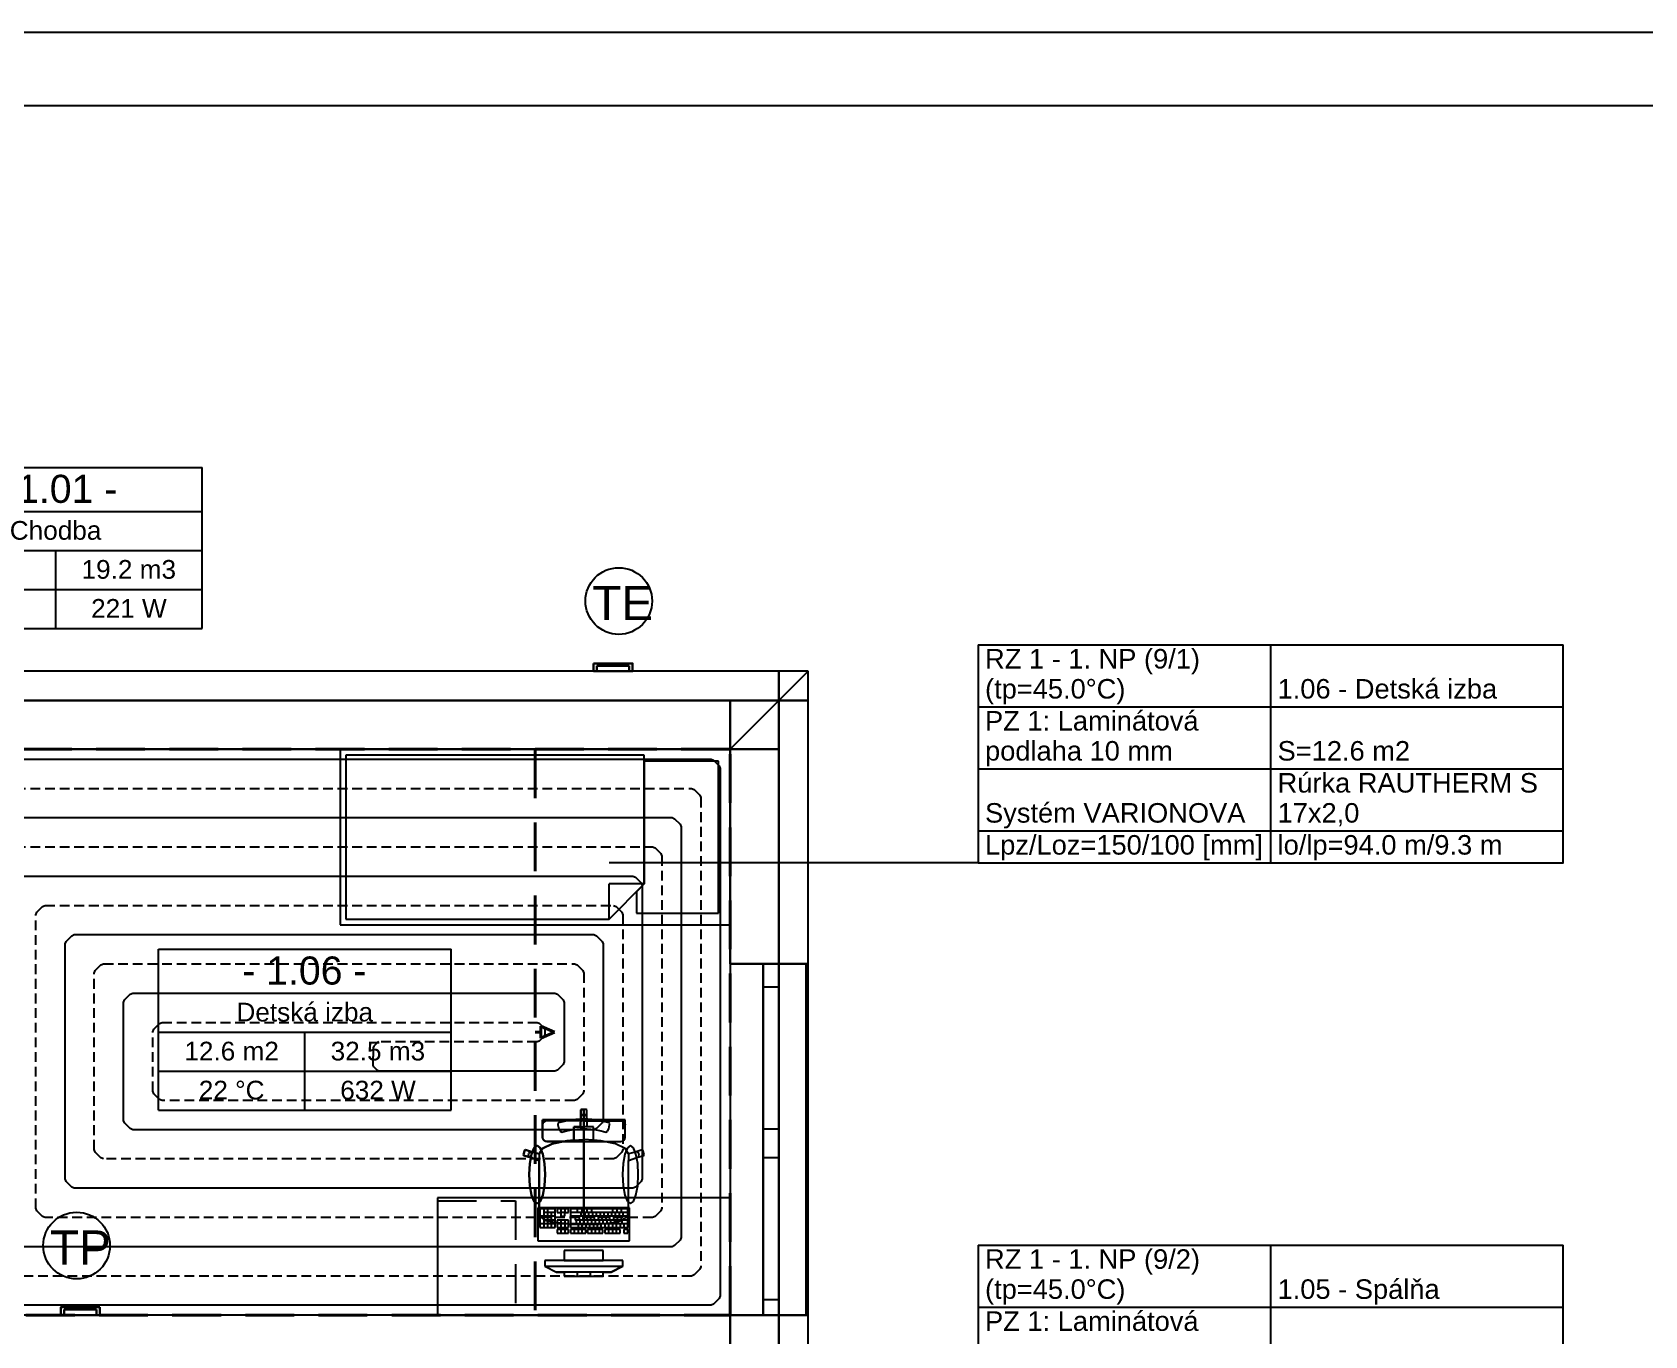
# Model space of a CAD drawing. Header units: millimetres. Extents: x 1046 to 74297, y 6145 to 54562.
# Drawn here: x 18179 to 26447, y 14313 to 20995 of the extents above; entities that cross this region are included whole.
import ezdxf

# ---------------------------------------------------------------- set-up
doc = ezdxf.new("R2010")
doc.units = ezdxf.units.MM
doc.linetypes.add('__IARKOVAN__', pattern=[325, 200, -125])
doc.linetypes.add('DASH', pattern=[75, 50, -25])
for name, color, linetype in [('1__NP___MIESTNOSTIUK', 7, 'Continuous'), ('DXF_LAYER', 1, 'Continuous'), ('ODVODN__POTRUBIE___PODL__VYK_', 7, 'Continuous'), ('OKRAJOV__DILAT_CIA_PDL', 2, 'Continuous'), ('OKRAJOV__Z_NY_', 7, 'Continuous'), ('PODLAHOVKA', 7, 'Continuous'), ('TABU_KY', 7, 'Continuous'), ('vyk-privod2', 7, 'Continuous'), ('vyk-vratka-ZARIADENIE', 7, 'Continuous')]:
    doc.layers.add(name, color=color, linetype=linetype)
doc.layers.add('NETLAC', color=6, linetype='Continuous', plot=False)
doc.layers.add('vyk_POPIS', color=7, linetype='Continuous', lineweight=20)
doc.styles.add('ARIAL', font='arial.ttf')

# ---------------------------------------------------------------- blocks, each defined once
blk = doc.blocks.new('A$C57FC20A3')
at = {"layer": 'vyk-vratka-ZARIADENIE', "color": 6, "lineweight": 30}
for p, q in [((0, 183, -5790.8), (28.3, 183, -5790.8)), ((28.3, 17, -5790.8), (28.3, 183, -5790.8)), ((0, 17, -5790.8), (28.3, 17, -5790.8)), ((28.3, 17, -5790.8), (28.3, 23, -5790.8))]:
    blk.add_line(p, q, dxfattribs=at)
at = {"layer": 'vyk-vratka-ZARIADENIE', "color": 6, "lineweight": 30, "elevation": -5790.8}
blk.add_lwpolyline([(40, 200), (40, 0), (0, 0), (0, 200)], close=True, dxfattribs=at)

msp = doc.modelspace()

# ---------------------------------------------------------------- linework, layer by layer
msp.add_lwpolyline([(1296.1, 20620), (42546.1, 20620), (42546.1, 6520), (1296.1, 6520)], close=True)
at = {"layer": '1__NP___MIESTNOSTIUK'}
for p, q in [((17549.7, 18764.5), (19049.7, 18764.5)), ((19049.7, 18538.5), (19049.7, 18764.5)), ((17549.7, 18538.5), (19049.7, 18538.5)), ((17549.7, 18538.5), (19049.7, 18538.5)), ((19049.7, 18338.5), (19049.7, 18538.5)), ((17549.7, 18338.5), (19049.7, 18338.5)), ((17549.7, 18338.5), (19049.7, 18338.5)), ((18299.7, 18138.5), (18299.7, 18338.5)), ((19049.7, 18138.5), (19049.7, 18338.5)), ((17549.7, 18138.5), (19049.7, 18138.5)), ((17549.7, 18138.5), (19049.7, 18138.5)), ((18299.7, 17938.5), (18299.7, 18138.5)), ((19049.7, 17938.5), (19049.7, 18138.5)), ((17549.7, 17938.5), (19049.7, 17938.5)), ((18826.9, 16069.1), (18826.9, 16295.1)), ((18826.9, 16295.1), (20326.9, 16295.1)), ((20326.9, 16069.1), (20326.9, 16295.1)), ((18826.9, 15869.1), (18826.9, 16069.1)), ((18826.9, 16069.1), (20326.9, 16069.1)), ((18826.9, 16069.1), (20326.9, 16069.1)), ((20326.9, 15869.1), (20326.9, 16069.1)), ((18826.9, 15669.1), (18826.9, 15869.1)), ((18826.9, 15869.1), (20326.9, 15869.1)), ((18826.9, 15869.1), (20326.9, 15869.1)), ((19576.9, 15669.1), (19576.9, 15869.1)), ((20326.9, 15669.1), (20326.9, 15869.1)), ((18826.9, 15469.1), (18826.9, 15669.1)), ((18826.9, 15669.1), (20326.9, 15669.1)), ((18826.9, 15669.1), (20326.9, 15669.1)), ((19576.9, 15469.1), (19576.9, 15669.1)), ((20326.9, 15469.1), (20326.9, 15669.1)), ((18826.9, 15469.1), (20326.9, 15469.1))]:
    msp.add_line(p, q, dxfattribs=at)
at = {"layer": 'DXF_LAYER', "color": 252, "linetype": 'Continuous'}
for p, q in [((22006.9, 17719.1), (16956.7, 17719.1)), ((22006.9, 17719.1), (16956.7, 17719.1)), ((22006.9, 17569.1), (22156.9, 17719.1)), ((22156.9, 17719.1), (22006.9, 17719.1)), ((22006.9, 17719.1), (22006.9, 17569.1)), ((22156.9, 17719.1), (22006.9, 17569.1)), ((22156.9, 17719.1), (22006.9, 17719.1)), ((22006.9, 17569.1), (22006.9, 17719.1)), ((22156.9, 17569.1), (22156.9, 17719.1)), ((22156.9, 16219.1), (22156.9, 17719.1)), ((22006.9, 17569.1), (8606.9, 17569.1)), ((16956.7, 17569.1), (22006.9, 17569.1)), ((21756.9, 17569.1), (16956.7, 17569.1)), ((21756.9, 17569.1), (16956.7, 17569.1)), ((21756.9, 17319.1), (22006.9, 17569.1)), ((22006.9, 17569.1), (21756.9, 17569.1)), ((21756.9, 17569.1), (21756.9, 17319.1)), ((22006.9, 17569.1), (21756.9, 17319.1)), ((22006.9, 17569.1), (21756.9, 17569.1)), ((21756.9, 17319.1), (21756.9, 17569.1)), ((22006.9, 17569.1), (21756.9, 17569.1)), ((22006.9, 10269.1), (22006.9, 17569.1)), ((22156.9, 17569.1), (22006.9, 17569.1)), ((22006.9, 17569.1), (22006.9, 16219.1)), ((22006.9, 17569.1), (22156.9, 17569.1)), ((22006.9, 17319.1), (22006.9, 17569.1)), ((22006.9, 17319.1), (22006.9, 17569.1)), ((22156.9, 16219.1), (22156.9, 17569.1)), ((16956.7, 17319.1), (21756.9, 17319.1)), ((16956.7, 17319.1), (21756.9, 17319.1)), ((21756.9, 17319.1), (17396.9, 17319.1)), ((19756.9, 17319.1), (19756.9, 16419.1)), ((21756.9, 17319.1), (19756.9, 17319.1)), ((19756.9, 17319.1), (19756.9, 16419.1)), ((21756.9, 17319.1), (19756.9, 17319.1)), ((19786.9, 17289.1), (19786.9, 16449.1)), ((21316.9, 17289.1), (19786.9, 17289.1)), ((19786.9, 17289.1), (19786.9, 16449.1)), ((21316.9, 17289.1), (19786.9, 17289.1)), ((21316.9, 16629.1), (21316.9, 17289.1)), ((21316.9, 16629.1), (21316.9, 17289.1)), ((21756.9, 16419.1), (21756.9, 17319.1)), ((21756.9, 16419.1), (21756.9, 17319.1)), ((21756.9, 16219.1), (21756.9, 17319.1)), ((21756.9, 17319.1), (21756.9, 16219.1)), ((22006.9, 17319.1), (21756.9, 17319.1)), ((21756.9, 17319.1), (22006.9, 17319.1)), ((21756.9, 17319.1), (21756.9, 16219.1)), ((22006.9, 16219.1), (22006.9, 17319.1)), ((22006.9, 16219.1), (22006.9, 17319.1)), ((21696.9, 17259.1), (21316.9, 17259.1)), ((21316.9, 17259.1), (21316.9, 16629.1)), ((21696.9, 17259.1), (21316.9, 17259.1)), ((21316.9, 17259.1), (21316.9, 16629.1)), ((21696.9, 16479.1), (21696.9, 17259.1)), ((21696.9, 16479.1), (21696.9, 17259.1)), ((21136.9, 16449.1), (21316.9, 16629.1)), ((21136.9, 16449.1), (21316.9, 16629.1)), ((21136.9, 16449.1), (21136.9, 16629.1)), ((21316.9, 16629.1), (21136.9, 16629.1)), ((21316.9, 16629.1), (21276.9, 16589.1)), ((21316.9, 16629.1), (21276.9, 16589.1)), ((21276.9, 16589.1), (21276.9, 16479.1)), ((21276.9, 16589.1), (21276.9, 16479.1)), ((21276.9, 16479.1), (21696.9, 16479.1)), ((21276.9, 16479.1), (21696.9, 16479.1)), ((19756.9, 16419.1), (21756.9, 16419.1)), ((19756.9, 16419.1), (21756.9, 16419.1)), ((19786.9, 16449.1), (21136.9, 16449.1)), ((19786.9, 16449.1), (21136.9, 16449.1)), ((21926.9, 16219.1), (21756.9, 16219.1)), ((21756.9, 16219.1), (22006.9, 16219.1)), ((22156.9, 16219.1), (21756.9, 16219.1)), ((21756.9, 16219.1), (21756.9, 14419.1)), ((21926.9, 16219.1), (21756.9, 16219.1)), ((21926.9, 16219.1), (21756.9, 16219.1)), ((22006.9, 16219.1), (21926.9, 16219.1)), ((21926.9, 16219.1), (21926.9, 14419.1)), ((22006.9, 16219.1), (21926.9, 16219.1)), ((21926.9, 16219.1), (21926.9, 14419.1)), ((21926.9, 14419.1), (21926.9, 16219.1)), ((22006.9, 16219.1), (21926.9, 16219.1)), ((21926.9, 16099.1), (21926.9, 16219.1)), ((22006.9, 16219.1), (21926.9, 16219.1)), ((22006.9, 16219.1), (21926.9, 16219.1)), ((22006.9, 14419.1), (22006.9, 16219.1)), ((22006.9, 14419.1), (22006.9, 16219.1)), ((22006.9, 16219.1), (22156.9, 16219.1)), ((22156.9, 16219.1), (22006.9, 16219.1)), ((22006.9, 16219.1), (22006.9, 16099.1)), ((22156.9, 16219.1), (22006.9, 16219.1)), ((22146.9, 14419.1), (22146.9, 16219.1)), ((22156.9, 14419.1), (22156.9, 16219.1)), ((22156.9, 14419.1), (22156.9, 16219.1)), ((22006.9, 16099.1), (21926.9, 16099.1)), ((21926.9, 15374.1), (21926.9, 16099.1)), ((22006.9, 16099.1), (22006.9, 15374.1)), ((20994.8, 15473.3), (20991.8, 15470.3)), ((20991.8, 15470.3), (20994.8, 15473.3)), ((20991.8, 15470.3), (20991.8, 15433.4)), ((20991.8, 15433.4), (20991.8, 15470.3)), ((21006.9, 15473.3), (20994.8, 15473.3)), ((20994.8, 15473.3), (21006.9, 15473.3)), ((21006.9, 14883.3), (21006.9, 15473.3)), ((21019, 15473.3), (21006.9, 15473.3)), ((21006.9, 15473.3), (21006.9, 14883.3)), ((21019, 15473.3), (21006.9, 15473.3)), ((21022, 15470.3), (21019, 15473.3)), ((21022, 15470.3), (21019, 15473.3)), ((21022, 15433.4), (21022, 15470.3)), ((21022, 15433.4), (21022, 15470.3)), ((21006.9, 15418.9), (20795.6, 15418.9)), ((20795.6, 15418.9), (20795.6, 15409.1)), ((20795.6, 15409.1), (20795.6, 15418.9)), ((20795.6, 15418.9), (21006.9, 15418.9)), ((20795.6, 15409.1), (20795.6, 15404.6)), ((20795.6, 15404.6), (20795.6, 15409.1)), ((20795.6, 15404.6), (20795.6, 15394.4)), ((20795.6, 15394.4), (20795.6, 15404.6)), ((20797.2, 15402.1), (20795.6, 15394.4)), ((20795.6, 15394.4), (20795.6, 15389.8)), ((20795.6, 15389.8), (20795.6, 15394.4)), ((20795.6, 15389.8), (20795.6, 15376.6)), ((20795.6, 15376.6), (20795.6, 15389.8)), ((20801.8, 15408.5), (20797.2, 15402.1)), ((20808.6, 15412.8), (20801.8, 15408.5)), ((20816.7, 15414.3), (20808.6, 15412.8)), ((21006.9, 15414.3), (20816.7, 15414.3)), ((20876.9, 15404.4), (20874.2, 15400.7)), ((20876.9, 15404.4), (20874.2, 15400.7)), ((20874.2, 15400.7), (20874.4, 15393.5)), ((20874.2, 15400.7), (20874.4, 15393.5)), ((20874.4, 15393.5), (20879.2, 15374.1)), ((20874.4, 15393.5), (20879.2, 15374.1)), ((20906.3, 15411.4), (20876.9, 15404.4)), ((20906.3, 15411.4), (20876.9, 15404.4)), ((20926.1, 15415.7), (20906.3, 15411.4)), ((20926.1, 15415.7), (20906.3, 15411.4)), ((20946.2, 15419.1), (20926.1, 15415.7)), ((20946.2, 15419.1), (20926.1, 15415.7)), ((20966.3, 15421.5), (20946.2, 15419.1)), ((20966.3, 15421.5), (20946.2, 15419.1)), ((20990, 15383.5), (20956.6, 15383.5)), ((20956.6, 15383.5), (20956.6, 15353.6)), ((20956.6, 15353.6), (20956.6, 15383.5)), ((20956.6, 15383.5), (20990, 15383.5)), ((20986.6, 15422.9), (20966.3, 15421.5)), ((20986.6, 15422.9), (20966.3, 15421.5)), ((21006.9, 15423.4), (20986.6, 15422.9)), ((21006.9, 15423.4), (20986.6, 15422.9)), ((20991.8, 15433.4), (20990, 15383.5)), ((20990, 15383.5), (20991.8, 15433.4)), ((20990, 15383.5), (21006.9, 15383.5)), ((20991.8, 15433.4), (20993, 15439.1)), ((20993, 15439.1), (20996.2, 15444)), ((20996.2, 15444), (21001.1, 15447.2)), ((21001.1, 15447.2), (21006.9, 15448.3)), ((21012.7, 15447.2), (21006.9, 15448.3)), ((21027.2, 15422.9), (21006.9, 15423.4)), ((21027.2, 15422.9), (21006.9, 15423.4)), ((21006.9, 15309.2), (21006.9, 15418.9)), ((21218.2, 15418.9), (21006.9, 15418.9)), ((21006.9, 15418.9), (21006.9, 15309.2)), ((21218.2, 15418.9), (21006.9, 15418.9)), ((21006.9, 15414.3), (21197.1, 15414.3)), ((21023.8, 15383.5), (21006.9, 15383.5)), ((21017.6, 15444), (21012.7, 15447.2)), ((21020.8, 15439.1), (21017.6, 15444)), ((21022, 15433.4), (21020.8, 15439.1)), ((21023.8, 15383.5), (21022, 15433.4)), ((21023.8, 15383.5), (21022, 15433.4)), ((21057.2, 15383.5), (21023.8, 15383.5)), ((21057.2, 15383.5), (21023.8, 15383.5)), ((21047.5, 15421.5), (21027.2, 15422.9)), ((21047.5, 15421.5), (21027.2, 15422.9)), ((21067.7, 15419.1), (21047.5, 15421.5)), ((21067.7, 15419.1), (21047.5, 15421.5)), ((21057.2, 15353.6), (21057.2, 15383.5)), ((21057.2, 15353.6), (21057.2, 15383.5)), ((21087.7, 15415.7), (21067.7, 15419.1)), ((21087.7, 15415.7), (21067.7, 15419.1)), ((21107.5, 15411.4), (21087.7, 15415.7)), ((21107.5, 15411.4), (21087.7, 15415.7)), ((21136.9, 15404.4), (21107.5, 15411.4)), ((21136.9, 15404.4), (21107.5, 15411.4)), ((21134.6, 15374.1), (21139.4, 15393.5)), ((21134.6, 15374.1), (21139.4, 15393.5)), ((21139.6, 15400.7), (21136.9, 15404.4)), ((21139.6, 15400.7), (21136.9, 15404.4)), ((21139.4, 15393.5), (21139.6, 15400.7)), ((21139.4, 15393.5), (21139.6, 15400.7)), ((21197.1, 15414.3), (21205.2, 15412.8)), ((21205.2, 15412.8), (21212, 15408.5)), ((21212, 15408.5), (21216.6, 15402.1)), ((21216.6, 15402.1), (21218.2, 15394.4)), ((21218.2, 15409.1), (21218.2, 15418.9)), ((21218.2, 15409.1), (21218.2, 15418.9)), ((21218.2, 15404.6), (21218.2, 15409.1)), ((21218.2, 15404.6), (21218.2, 15409.1)), ((21218.2, 15394.4), (21218.2, 15404.6)), ((21218.2, 15394.4), (21218.2, 15404.6)), ((21218.2, 15389.8), (21218.2, 15394.4)), ((21218.2, 15389.8), (21218.2, 15394.4)), ((21218.2, 15376.6), (21218.2, 15389.8)), ((21218.2, 15376.6), (21218.2, 15389.8)), ((20844.8, 15296.6), (20795.1, 15272.9)), ((20795.1, 15272.9), (20844.8, 15296.6)), ((20795.6, 15376.6), (20795.6, 15344.4)), ((20795.6, 15344.4), (20795.6, 15376.6)), ((20795.6, 15344.4), (20795.6, 15333.6)), ((20795.6, 15333.6), (20795.6, 15344.4)), ((20795.6, 15333.6), (20795.6, 15329.1)), ((20795.6, 15329.1), (20795.6, 15333.6)), ((20795.6, 15329.1), (20797.2, 15321.5)), ((20797.2, 15321.5), (20795.6, 15329.1)), ((20797.2, 15321.5), (20801.8, 15315)), ((20801.8, 15315), (20797.2, 15321.5)), ((20801.8, 15315), (20808.6, 15310.7)), ((20808.6, 15310.7), (20801.8, 15315)), ((20808.6, 15310.7), (20816.7, 15309.2)), ((20816.7, 15309.2), (20808.6, 15310.7)), ((20816.7, 15309.2), (21006.9, 15309.2)), ((21006.9, 15309.2), (20816.7, 15309.2)), ((20919.2, 15312.5), (20844.8, 15296.6)), ((20844.8, 15296.6), (20919.2, 15312.5)), ((20879.2, 15374.1), (20885.4, 15361.1)), ((20879.2, 15374.1), (20885.4, 15361.1)), ((20885.4, 15361.1), (20893.7, 15357.1)), ((20885.4, 15361.1), (20893.7, 15357.1)), ((20893.7, 15357.1), (20918.2, 15363)), ((20893.7, 15357.1), (20918.2, 15363)), ((20918.2, 15363), (20935.7, 15366.8)), ((20918.2, 15363), (20935.7, 15366.8)), ((20956.6, 15314.9), (20919.2, 15312.5)), ((20919.2, 15312.5), (20956.6, 15314.9)), ((20935.7, 15366.8), (20953.3, 15369.7)), ((20935.7, 15366.8), (20953.3, 15369.7)), ((20953.3, 15369.7), (20971.1, 15371.8)), ((20953.3, 15369.7), (20971.1, 15371.8)), ((20956.6, 15353.6), (20956.6, 15314.9)), ((20956.6, 15314.9), (20956.6, 15353.6)), ((20956.6, 15314.9), (21006.9, 15318.1)), ((20971.1, 15371.8), (20989, 15373.1)), ((20971.1, 15371.8), (20989, 15373.1)), ((20989, 15373.1), (21006.9, 15373.5)), ((20989, 15373.1), (21006.9, 15373.5)), ((21006.9, 15373.5), (21024.8, 15373.1)), ((21006.9, 15373.5), (21024.8, 15373.1)), ((21057.2, 15314.9), (21006.9, 15318.1)), ((21006.9, 15309.2), (21197.1, 15309.2)), ((21006.9, 15309.2), (21197.1, 15309.2)), ((21024.8, 15373.1), (21042.7, 15371.8)), ((21024.8, 15373.1), (21042.7, 15371.8)), ((21042.7, 15371.8), (21060.5, 15369.7)), ((21042.7, 15371.8), (21060.5, 15369.7)), ((21057.2, 15314.9), (21057.2, 15353.6)), ((21057.2, 15314.9), (21057.2, 15353.6)), ((21094.6, 15312.5), (21057.2, 15314.9)), ((21094.6, 15312.5), (21057.2, 15314.9)), ((21060.5, 15369.7), (21078.1, 15366.8)), ((21060.5, 15369.7), (21078.1, 15366.8)), ((21078.1, 15366.8), (21095.6, 15363)), ((21078.1, 15366.8), (21095.6, 15363)), ((21169, 15296.6), (21094.6, 15312.5)), ((21169, 15296.6), (21094.6, 15312.5)), ((21095.6, 15363), (21120.1, 15357.1)), ((21095.6, 15363), (21120.1, 15357.1)), ((21120.1, 15357.1), (21128.4, 15361.1)), ((21120.1, 15357.1), (21128.4, 15361.1)), ((21128.4, 15361.1), (21134.6, 15374.1)), ((21128.4, 15361.1), (21134.6, 15374.1)), ((21218.7, 15272.9), (21169, 15296.6)), ((21218.7, 15272.9), (21169, 15296.6)), ((21197.1, 15309.2), (21205.2, 15310.7)), ((21197.1, 15309.2), (21205.2, 15310.7)), ((21205.2, 15310.7), (21212, 15315)), ((21205.2, 15310.7), (21212, 15315)), ((21212, 15315), (21216.6, 15321.5)), ((21212, 15315), (21216.6, 15321.5)), ((21216.6, 15321.5), (21218.2, 15329.1)), ((21216.6, 15321.5), (21218.2, 15329.1)), ((21218.2, 15344.4), (21218.2, 15376.6)), ((21218.2, 15344.4), (21218.2, 15376.6)), ((21218.2, 15333.6), (21218.2, 15344.4)), ((21218.2, 15333.6), (21218.2, 15344.4)), ((21218.2, 15329.1), (21218.2, 15333.6)), ((21218.2, 15329.1), (21218.2, 15333.6)), ((21926.9, 15279.1), (21926.9, 15374.1)), ((21926.9, 15374.1), (22006.9, 15374.1)), ((22006.9, 15374.1), (22006.9, 15279.1)), ((20704.4, 15264.2), (20696.9, 15241.4)), ((20696.9, 15241.4), (20704.4, 15264.2)), ((20696.9, 15241.4), (20698.8, 15237.6)), ((20698.8, 15237.6), (20696.9, 15241.4)), ((20698.8, 15237.6), (20734.3, 15226.2)), ((20734.3, 15226.2), (20698.8, 15237.6)), ((20708.2, 15266.1), (20704.4, 15264.2)), ((20704.4, 15264.2), (20708.2, 15266.1)), ((20743.6, 15254.7), (20708.2, 15266.1)), ((20708.2, 15266.1), (20743.6, 15254.7)), ((20723.9, 15239.3), (20724.6, 15245.1)), ((20725.5, 15233.7), (20723.9, 15239.3)), ((20724.6, 15245.1), (20727.4, 15250.2)), ((20729.1, 15229.1), (20725.5, 15233.7)), ((20727.4, 15250.2), (20732.1, 15253.8)), ((20734.3, 15226.2), (20729.1, 15229.1)), ((20739.4, 15244.6), (20730.7, 15196.2)), ((20730.7, 15196.2), (20739.4, 15244.6)), ((20732.1, 15253.8), (20737.7, 15255.4)), ((20734.3, 15226.2), (20777.6, 15210.5)), ((20777.6, 15210.5), (20734.3, 15226.2)), ((20737.7, 15255.4), (20743.6, 15254.7)), ((20752.5, 15276.9), (20739.4, 15244.6)), ((20739.4, 15244.6), (20752.5, 15276.9)), ((20777.8, 15245), (20743.6, 15254.7)), ((20743.6, 15254.7), (20777.8, 15245)), ((20767.9, 15288.2), (20752.5, 15276.9)), ((20752.5, 15276.9), (20767.9, 15288.2)), ((20783.3, 15276.9), (20767.9, 15288.2)), ((20767.9, 15288.2), (20783.3, 15276.9)), ((20777.6, 15244.8), (20777.8, 15245)), ((20777.6, 15244.8), (20777.6, 15210.5)), ((20795.1, 15272.9), (20777.8, 15245)), ((20777.8, 15245), (20795.1, 15272.9)), ((20796.4, 15244.6), (20783.3, 15276.9)), ((20783.3, 15276.9), (20796.4, 15244.6)), ((20805.1, 15196.2), (20796.4, 15244.6)), ((20796.4, 15244.6), (20805.1, 15196.2)), ((21217.4, 15244.6), (21208.7, 15196.2)), ((21217.4, 15244.6), (21208.7, 15196.2)), ((21230.5, 15276.9), (21217.4, 15244.6)), ((21230.5, 15276.9), (21217.4, 15244.6)), ((21236.1, 15245), (21218.7, 15272.9)), ((21236.1, 15245), (21218.7, 15272.9)), ((21245.9, 15288.2), (21230.5, 15276.9)), ((21245.9, 15288.2), (21230.5, 15276.9)), ((21270.2, 15254.7), (21236.1, 15245)), ((21270.2, 15254.7), (21236.1, 15245)), ((21236.2, 15244.8), (21236.1, 15245)), ((21236.2, 15244.8), (21236.2, 15210.5)), ((21236.2, 15210.5), (21279.6, 15226.2)), ((21236.2, 15210.5), (21279.6, 15226.2)), ((21261.3, 15276.9), (21245.9, 15288.2)), ((21261.3, 15276.9), (21245.9, 15288.2)), ((21274.4, 15244.6), (21261.3, 15276.9)), ((21274.4, 15244.6), (21261.3, 15276.9)), ((21305.6, 15266.1), (21270.2, 15254.7)), ((21305.6, 15266.1), (21270.2, 15254.7)), ((21276.1, 15255.4), (21270.2, 15254.7)), ((21283.1, 15196.2), (21274.4, 15244.6)), ((21283.1, 15196.2), (21274.4, 15244.6)), ((21281.7, 15253.8), (21276.1, 15255.4)), ((21279.6, 15226.2), (21315, 15237.6)), ((21279.6, 15226.2), (21315, 15237.6)), ((21279.6, 15226.2), (21284.7, 15229.1)), ((21286.4, 15250.2), (21281.7, 15253.8)), ((21284.7, 15229.1), (21288.3, 15233.7)), ((21289.2, 15245.1), (21286.4, 15250.2)), ((21288.3, 15233.7), (21289.9, 15239.3)), ((21289.9, 15239.3), (21289.2, 15245.1)), ((21309.4, 15264.2), (21305.6, 15266.1)), ((21309.4, 15264.2), (21305.6, 15266.1)), ((21316.9, 15241.4), (21309.4, 15264.2)), ((21316.9, 15241.4), (21309.4, 15264.2)), ((21315, 15237.6), (21316.9, 15241.4)), ((21315, 15237.6), (21316.9, 15241.4)), ((21926.9, 15224.1), (21926.9, 15279.1)), ((22006.9, 15224.1), (21926.9, 15224.1)), ((21926.9, 14499.1), (21926.9, 15224.1)), ((22006.9, 15279.1), (22006.9, 15224.1)), ((22006.9, 15224.1), (22006.9, 14499.1)), ((20730.7, 15196.2), (20727.6, 15139.2)), ((20727.6, 15139.2), (20730.7, 15196.2)), ((20727.6, 15139.2), (20730.7, 15082.2)), ((20730.7, 15082.2), (20727.6, 15139.2)), ((20777.6, 15210.5), (20777.6, 15001.4)), ((20777.6, 15001.4), (20777.6, 15210.5)), ((20808.2, 15139.2), (20805.1, 15196.2)), ((20805.1, 15196.2), (20808.2, 15139.2)), ((20805.1, 15082.2), (20808.2, 15139.2)), ((20808.2, 15139.2), (20805.1, 15082.2)), ((21208.7, 15196.2), (21205.7, 15139.2)), ((21208.7, 15196.2), (21205.7, 15139.2)), ((21205.7, 15139.2), (21208.7, 15082.2)), ((21205.7, 15139.2), (21208.7, 15082.2)), ((21236.2, 15001.4), (21236.2, 15210.5)), ((21236.2, 15001.4), (21236.2, 15210.5)), ((21286.2, 15139.2), (21283.1, 15196.2)), ((21286.2, 15139.2), (21283.1, 15196.2)), ((21283.1, 15082.2), (21286.2, 15139.2)), ((21283.1, 15082.2), (21286.2, 15139.2)), ((20730.7, 15082.2), (20739.4, 15033.8)), ((20739.4, 15033.8), (20730.7, 15082.2)), ((20796.4, 15033.8), (20805.1, 15082.2)), ((20805.1, 15082.2), (20796.4, 15033.8)), ((21208.7, 15082.2), (21217.4, 15033.8)), ((21208.7, 15082.2), (21217.4, 15033.8)), ((21274.4, 15033.8), (21283.1, 15082.2)), ((21274.4, 15033.8), (21283.1, 15082.2)), ((21756.9, 15019.1), (20256.9, 15019.1)), ((20256.9, 15019.1), (20256.9, 14419.1)), ((21756.9, 15019.1), (20256.9, 15019.1)), ((20256.9, 15019.1), (20256.9, 14419.1)), ((20739.4, 15033.8), (20752.5, 15001.5)), ((20752.5, 15001.5), (20739.4, 15033.8)), ((20752.5, 15001.5), (20767.9, 14990.2)), ((20767.9, 14990.2), (20752.5, 15001.5)), ((20767.9, 14990.2), (20783.3, 15001.5)), ((20783.3, 15001.5), (20767.9, 14990.2)), ((21241.9, 14969.1), (20771.9, 14969.1)), ((20771.9, 14969.1), (20771.9, 14799.1)), ((21241.9, 14969.1), (20771.9, 14969.1)), ((20771.9, 14969.1), (20771.9, 14799.1)), ((20777.6, 15001.4), (20777.6, 14965.4)), ((20777.6, 14965.4), (20777.6, 15001.4)), ((20777.6, 14965.4), (20777.6, 14934.3)), ((20777.6, 14934.3), (20777.6, 14965.4)), ((20783.3, 15001.5), (20796.4, 15033.8)), ((20796.4, 15033.8), (20783.3, 15001.5)), ((21217.4, 15033.8), (21230.5, 15001.5)), ((21217.4, 15033.8), (21230.5, 15001.5)), ((21230.5, 15001.5), (21245.9, 14990.2)), ((21230.5, 15001.5), (21245.9, 14990.2)), ((21236.2, 14965.4), (21236.2, 15001.4)), ((21236.2, 14965.4), (21236.2, 15001.4)), ((21236.2, 14934.3), (21236.2, 14965.4)), ((21236.2, 14934.3), (21236.2, 14965.4)), ((21241.9, 14799.1), (21241.9, 14969.1)), ((21241.9, 14799.1), (21241.9, 14969.1)), ((21245.9, 14990.2), (21261.3, 15001.5)), ((21245.9, 14990.2), (21261.3, 15001.5)), ((21261.3, 15001.5), (21274.4, 15033.8)), ((21261.3, 15001.5), (21274.4, 15033.8)), ((21756.9, 14419.1), (21756.9, 15019.1)), ((21756.9, 14419.1), (21756.9, 15019.1)), ((20777.6, 14934.3), (20782.2, 14925.7)), ((20782.2, 14925.7), (20777.6, 14934.3)), ((20860, 14964.3), (20781.7, 14964.3)), ((20781.7, 14964.3), (20781.7, 14867.3)), ((20860, 14925.5), (20781.7, 14925.5)), ((20860, 14886.7), (20781.7, 14886.7)), ((20782.2, 14925.7), (20809, 14904.6)), ((20809, 14904.6), (20782.2, 14925.7)), ((20801.3, 14964.3), (20801.3, 14867.3)), ((20860, 14944.9), (20801.3, 14944.9)), ((20860, 14906.1), (20801.3, 14906.1)), ((20809, 14904.6), (20811.1, 14903.7)), ((20811.1, 14903.7), (20809, 14904.6)), ((20811.1, 14903.7), (20857.1, 14893)), ((20857.1, 14893), (20811.1, 14903.7)), ((20820.9, 14964.3), (20820.9, 14867.3)), ((20840.4, 14944.9), (20840.4, 14867.3)), ((20857.1, 14893), (20925.8, 14885.8)), ((20925.8, 14885.8), (20857.1, 14893)), ((20860, 14867.3), (20860, 14964.3)), ((20928.6, 14964.3), (20869.8, 14964.3)), ((20869.8, 14964.3), (20869.8, 14944.9)), ((20869.8, 14944.9), (20889.4, 14944.9)), ((20928.6, 14906.1), (20869.8, 14906.1)), ((20869.8, 14906.1), (20869.8, 14867.3)), ((20928.6, 14886.7), (20869.8, 14886.7)), ((20889.4, 14964.3), (20889.4, 14944.9)), ((20889.4, 14944.9), (20889.4, 14925.5)), ((20909, 14944.9), (20889.4, 14944.9)), ((20889.4, 14925.5), (20909, 14925.5)), ((20889.4, 14906.1), (20889.4, 14867.3)), ((20909, 14964.3), (20909, 14944.9)), ((20909, 14925.5), (20909, 14944.9)), ((20909, 14944.9), (20928.6, 14944.9)), ((20909, 14906.1), (20909, 14867.3)), ((20925.8, 14885.8), (20926.9, 14885.7)), ((20926.9, 14885.7), (20925.8, 14885.8)), ((20926.9, 14885.7), (21006.9, 14883.3)), ((21006.9, 14883.3), (20926.9, 14885.7)), ((20928.6, 14944.9), (20928.6, 14964.3)), ((20928.6, 14867.3), (20928.6, 14906.1)), ((21232.1, 14964.3), (20938.4, 14964.3)), ((20938.4, 14964.3), (20938.4, 14867.3)), ((21232.1, 14944.9), (20938.4, 14944.9)), ((21232.1, 14925.5), (20938.4, 14925.5)), ((21232.1, 14886.7), (20938.4, 14886.7)), ((20962.8, 14925.5), (20962.8, 14906.1)), ((21232.1, 14906.1), (20962.8, 14906.1)), ((20967.7, 14906.1), (20967.7, 14886.7)), ((20972.6, 14964.3), (20972.6, 14944.9)), ((20977.5, 14886.7), (20977.5, 14867.3)), ((20982.4, 14925.5), (20982.4, 14906.1)), ((20987.3, 14906.1), (20987.3, 14886.7)), ((20992.2, 14944.9), (20992.2, 14925.5)), ((20997.1, 14964.3), (20997.1, 14944.9)), ((20997.1, 14886.7), (20997.1, 14867.3)), ((21002, 14925.5), (21002, 14906.1)), ((21006.9, 14906.1), (21006.9, 14886.7)), ((21006.9, 14883.3), (21086.9, 14885.7)), ((21006.9, 14883.3), (21086.9, 14885.7)), ((21011.8, 14944.9), (21011.8, 14925.5)), ((21016.7, 14886.7), (21016.7, 14867.3)), ((21021.6, 14964.3), (21021.6, 14944.9)), ((21021.6, 14925.5), (21021.6, 14906.1)), ((21026.5, 14906.1), (21026.5, 14886.7)), ((21031.4, 14944.9), (21031.4, 14925.5)), ((21036.3, 14886.7), (21036.3, 14867.3)), ((21041.2, 14925.5), (21041.2, 14906.1)), ((21046.1, 14964.3), (21046.1, 14944.9)), ((21046.1, 14906.1), (21046.1, 14886.7)), ((21051, 14944.9), (21051, 14925.5)), ((21055.9, 14886.7), (21055.9, 14867.3)), ((21060.8, 14925.5), (21060.8, 14906.1)), ((21065.7, 14906.1), (21065.7, 14886.7)), ((21070.6, 14944.9), (21070.6, 14925.5)), ((21075.4, 14886.7), (21075.4, 14867.3)), ((21080.3, 14925.5), (21080.3, 14906.1)), ((21085.2, 14906.1), (21085.2, 14886.7)), ((21086.9, 14885.7), (21088, 14885.8)), ((21086.9, 14885.7), (21088, 14885.8)), ((21088, 14885.8), (21156.8, 14893)), ((21088, 14885.8), (21156.8, 14893)), ((21090.1, 14944.9), (21090.1, 14925.5)), ((21095, 14886.7), (21095, 14867.3)), ((21099.9, 14925.5), (21099.9, 14906.1)), ((21104.8, 14906.1), (21104.8, 14886.7)), ((21109.7, 14944.9), (21109.7, 14925.5)), ((21114.6, 14886.7), (21114.6, 14867.3)), ((21119.5, 14925.5), (21119.5, 14906.1)), ((21124.4, 14906.1), (21124.4, 14886.7)), ((21129.3, 14944.9), (21129.3, 14925.5)), ((21134.2, 14886.7), (21134.2, 14867.3)), ((21139.1, 14925.5), (21139.1, 14906.1)), ((21144, 14906.1), (21144, 14886.7)), ((21148.9, 14944.9), (21148.9, 14925.5)), ((21153.8, 14964.3), (21153.8, 14944.9)), ((21153.8, 14886.7), (21153.8, 14867.3)), ((21156.8, 14893), (21202.7, 14903.7)), ((21156.8, 14893), (21202.7, 14903.7)), ((21158.7, 14925.5), (21158.7, 14906.1)), ((21163.6, 14906.1), (21163.6, 14886.7)), ((21168.5, 14944.9), (21168.5, 14925.5)), ((21173.4, 14886.7), (21173.4, 14867.3)), ((21175.8, 14964.3), (21175.8, 14944.9)), ((21178.3, 14925.5), (21178.3, 14906.1)), ((21183.2, 14906.1), (21183.2, 14886.7)), ((21188.1, 14944.9), (21188.1, 14925.5)), ((21192.9, 14886.7), (21192.9, 14867.3)), ((21197.8, 14964.3), (21197.8, 14944.9)), ((21197.8, 14925.5), (21197.8, 14906.1)), ((21202.7, 14906.1), (21202.7, 14886.7)), ((21202.7, 14903.7), (21204.8, 14904.6)), ((21202.7, 14903.7), (21204.8, 14904.6)), ((21204.8, 14904.6), (21231.6, 14925.7)), ((21204.8, 14904.6), (21231.6, 14925.7)), ((21207.6, 14944.9), (21207.6, 14925.5)), ((21212.5, 14886.7), (21212.5, 14867.3)), ((21231.6, 14925.7), (21236.2, 14934.3)), ((21231.6, 14925.7), (21236.2, 14934.3)), ((21232.1, 14867.3), (21232.1, 14964.3)), ((20771.9, 14799.1), (21241.9, 14799.1)), ((20771.9, 14799.1), (21241.9, 14799.1)), ((20781.7, 14867.3), (20860, 14867.3)), ((20869.8, 14867.3), (20928.6, 14867.3)), ((20928.6, 14857.6), (20869.8, 14857.6)), ((20869.8, 14857.6), (20869.8, 14838.2)), ((20869.8, 14838.2), (20928.6, 14838.2)), ((20889.4, 14857.6), (20889.4, 14838.2)), ((20909, 14857.6), (20909, 14838.2)), ((20928.6, 14838.2), (20928.6, 14857.6)), ((20938.4, 14867.3), (21232.1, 14867.3)), ((21016.7, 14857.6), (20938.4, 14857.6)), ((20938.4, 14857.6), (20938.4, 14838.2)), ((20938.4, 14838.2), (21016.7, 14838.2)), ((20957.9, 14857.6), (20957.9, 14838.2)), ((20977.5, 14857.6), (20977.5, 14838.2)), ((20997.1, 14857.6), (20997.1, 14838.2)), ((21016.7, 14838.2), (21016.7, 14857.6)), ((21104.8, 14857.6), (21026.5, 14857.6)), ((21026.5, 14857.6), (21026.5, 14838.2)), ((21026.5, 14838.2), (21104.8, 14838.2)), ((21046.1, 14857.6), (21046.1, 14838.2)), ((21065.7, 14857.6), (21065.7, 14838.2)), ((21085.2, 14857.6), (21085.2, 14838.2)), ((21104.8, 14838.2), (21104.8, 14857.6)), ((21192.9, 14857.6), (21114.6, 14857.6)), ((21114.6, 14857.6), (21114.6, 14838.2)), ((21114.6, 14838.2), (21192.9, 14838.2)), ((21134.2, 14857.6), (21134.2, 14838.2)), ((21153.8, 14857.6), (21153.8, 14838.2)), ((21173.4, 14857.6), (21173.4, 14838.2)), ((21192.9, 14838.2), (21192.9, 14857.6)), ((21232.1, 14857.6), (21212.5, 14857.6)), ((21212.5, 14857.6), (21212.5, 14838.2)), ((21212.5, 14838.2), (21232.1, 14838.2)), ((21232.1, 14838.2), (21232.1, 14857.6)), ((21106.9, 14749.1), (20906.9, 14749.1)), ((20906.9, 14749.1), (20906.9, 14699.1)), ((21106.9, 14749.1), (20906.9, 14749.1)), ((20906.9, 14749.1), (20906.9, 14699.1)), ((21106.9, 14699.1), (21106.9, 14749.1)), ((21106.9, 14699.1), (21106.9, 14749.1)), ((20906.9, 14699.1), (20806.9, 14699.1)), ((20806.9, 14699.1), (20806.9, 14669.1)), ((21206.9, 14699.1), (20806.9, 14699.1)), ((20806.9, 14699.1), (20806.9, 14669.1)), ((20806.9, 14669.1), (20866.9, 14639.1)), ((20806.9, 14669.1), (21206.9, 14669.1)), ((20806.9, 14669.1), (20866.9, 14639.1)), ((20866.9, 14639.1), (20906.9, 14639.1)), ((21146.9, 14639.1), (20866.9, 14639.1)), ((20906.9, 14699.1), (21106.9, 14699.1)), ((20906.9, 14639.1), (20906.9, 14619.1)), ((21106.9, 14639.1), (20906.9, 14639.1)), ((20906.9, 14639.1), (20906.9, 14619.1)), ((20973.6, 14639.1), (20973.6, 14619.1)), ((21040.2, 14639.1), (21040.2, 14619.1)), ((21206.9, 14699.1), (21106.9, 14699.1)), ((21106.9, 14619.1), (21106.9, 14639.1)), ((21106.9, 14639.1), (21146.9, 14639.1)), ((21106.9, 14619.1), (21106.9, 14639.1)), ((21146.9, 14639.1), (21206.9, 14669.1)), ((21206.9, 14669.1), (21146.9, 14639.1)), ((21206.9, 14669.1), (21206.9, 14699.1)), ((21206.9, 14669.1), (21206.9, 14699.1)), ((20906.9, 14619.1), (21106.9, 14619.1)), ((20906.9, 14619.1), (21106.9, 14619.1)), ((21926.9, 14419.1), (21926.9, 14499.1)), ((21926.9, 14499.1), (22006.9, 14499.1)), ((22006.9, 14499.1), (22006.9, 14419.1)), ((21756.9, 14419.1), (17396.9, 14419.1)), ((21756.9, 14419.1), (17396.9, 14419.1)), ((20256.9, 14419.1), (21756.9, 14419.1)), ((20256.9, 14419.1), (21756.9, 14419.1)), ((21756.9, 14279.1), (21756.9, 14419.1)), ((21756.9, 14419.1), (21926.9, 14419.1)), ((22006.9, 14419.1), (21756.9, 14419.1)), ((21756.9, 14419.1), (21756.9, 13419.1)), ((21756.9, 14419.1), (22156.9, 14419.1)), ((21926.9, 14419.1), (21756.9, 14419.1)), ((21756.9, 14419.1), (21756.9, 13419.1)), ((21926.9, 14419.1), (21756.9, 14419.1)), ((21756.9, 14269.1), (21756.9, 14419.1)), ((21756.9, 14419.1), (21756.9, 14269.1)), ((21926.9, 14419.1), (22006.9, 14419.1)), ((21926.9, 14419.1), (22006.9, 14419.1)), ((22006.9, 14419.1), (21926.9, 14419.1)), ((22006.9, 14419.1), (21926.9, 14419.1)), ((22006.9, 14419.1), (21926.9, 14419.1)), ((22156.9, 14419.1), (22006.9, 14419.1)), ((22006.9, 14419.1), (22006.9, 13419.1)), ((22006.9, 13419.1), (22006.9, 14419.1)), ((22006.9, 13419.1), (22006.9, 14419.1)), ((22156.9, 14419.1), (22006.9, 14419.1)), ((22156.9, 14419.1), (22006.9, 14419.1)), ((22156.9, 13419.1), (22156.9, 14419.1)), ((22156.9, 13419.1), (22156.9, 14419.1))]:
    msp.add_line(p, q, dxfattribs=at)
at = {"layer": 'DXF_LAYER', "color": 252, "linetype": '__IARKOVAN__'}
for p, q in [((20256.9, 15004.1), (20656.9, 15004.1)), ((20656.9, 15004.1), (20656.9, 14419.1))]:
    msp.add_line(p, q, dxfattribs=at)
at = {"layer": 'NETLAC'}
msp.add_lwpolyline([(1046.1, 20995), (42796.1, 20995), (42796.1, 6145), (1046.1, 6145)], close=True, dxfattribs=at)
at = {"layer": 'ODVODN__POTRUBIE___PODL__VYK_', "color": 172, "linetype": 'DASH'}
msp.add_lwpolyline([(19049.7, 18017.4), (19049.7, 18017.4), (19049.7, 18017.4), (19049.7, 18017.4), (19049.7, 18017.4), (19049.7, 18017.4)], dxfattribs=at)
at = {"layer": 'OKRAJOV__DILAT_CIA_PDL', "color": 116, "linetype": 'DASH', "lineweight": 40, "ltscale": 5, "true_color": 0x136734}
msp.add_lwpolyline([(17396.9, 17319.1), (17396.9, 14419.1), (21756.9, 14419.1), (21756.9, 17319.1), (17396.9, 17319.1)], dxfattribs=at)
at = {"layer": 'OKRAJOV__Z_NY_', "color": 3, "linetype": 'DASH', "lineweight": 40, "ltscale": 5}
msp.add_line((20756.9, 17319.1), (20756.9, 14419.1), dxfattribs=at)
msp.add_lwpolyline([(20756.9, 15869.1), (20786.9, 15869.1), (20786.9, 15839.1), (20856.9, 15869.1), (20786.9, 15899.1), (20786.9, 15869.1)], dxfattribs=at)
at = {"layer": 'PODLAHOVKA', "color": 12}
for points in [[(17494.7, 17269.1), (21659.1, 17269.1), (21672.4, 17263.6), (21701.4, 17234.7), (21706.9, 17221.3), (21706.9, 14516.9), (21701.4, 14503.6), (21672.4, 14474.7), (21659.1, 14469.1), (17794.7, 14469.1)], [(17794.7, 16969.1), (21459.1, 16969.1), (21472.4, 16963.6), (21501.4, 16934.7), (21506.9, 16921.3), (21506.9, 14816.9), (21501.4, 14803.6), (21472.4, 14774.7), (21459.1, 14769.1), (18094.7, 14769.1)], [(18094.7, 16669.1), (21259.1, 16669.1), (21272.4, 16663.6), (21301.4, 16634.7), (21306.9, 16621.3), (21306.9, 15116.9), (21301.4, 15103.6), (21272.4, 15074.7), (21259.1, 15069.1), (18394.7, 15069.1), (18381.4, 15074.7), (18352.4, 15103.6), (18346.9, 15116.9), (18346.9, 16321.3), (18352.4, 16334.7), (18381.4, 16363.6), (18394.7, 16369.1), (21059.1, 16369.1), (21072.4, 16363.6), (21101.4, 16334.7), (21106.9, 16321.3), (21106.9, 15416.9), (21101.4, 15403.6), (21072.4, 15374.7), (21059.1, 15369.1), (18694.7, 15369.1), (18681.4, 15374.7), (18652.4, 15403.6), (18646.9, 15416.9), (18646.9, 16021.3), (18652.4, 16034.7), (18681.4, 16063.6), (18694.7, 16069.1), (20859.1, 16069.1), (20872.4, 16063.6), (20901.4, 16034.7), (20906.9, 16021.3), (20906.9, 15716.9), (20901.4, 15703.6), (20872.4, 15674.7), (20859.1, 15669.1), (19956.8, 15669.1), (19948.5, 15672.6), (19930.4, 15690.7), (19926.9, 15699), (19926.9, 15744.1)]]:
    msp.add_lwpolyline(points, dxfattribs=at)
at = {"layer": 'PODLAHOVKA', "color": 172, "linetype": 'DASH'}
for points in [[(17644.7, 17119.1), (21559.1, 17119.1), (21572.4, 17113.6), (21601.4, 17084.7), (21606.9, 17071.3), (21606.9, 14666.9), (21601.4, 14653.6), (21572.4, 14624.7), (21559.1, 14619.1), (17944.7, 14619.1)], [(17944.7, 16819.1), (21359.1, 16819.1), (21372.4, 16813.6), (21401.4, 16784.7), (21406.9, 16771.3), (21406.9, 14966.9), (21401.4, 14953.6), (21372.4, 14924.7), (21359.1, 14919.1), (18244.7, 14919.1), (18231.4, 14924.7), (18202.4, 14953.6), (18196.9, 14966.9), (18196.9, 16471.3), (18202.4, 16484.7), (18231.4, 16513.6), (18244.7, 16519.1), (21159.1, 16519.1), (21172.4, 16513.6), (21201.4, 16484.7), (21206.9, 16471.3), (21206.9, 15266.9), (21201.4, 15253.6), (21172.4, 15224.7), (21159.1, 15219.1), (18544.7, 15219.1), (18531.4, 15224.7), (18502.4, 15253.6), (18496.9, 15266.9), (18496.9, 16171.3), (18502.4, 16184.7), (18531.4, 16213.6), (18544.7, 16219.1), (20959.1, 16219.1), (20972.4, 16213.6), (21001.4, 16184.7), (21006.9, 16171.3), (21006.9, 15566.9), (21001.4, 15553.6), (20972.4, 15524.7), (20959.1, 15519.1), (18844.7, 15519.1), (18831.4, 15524.7), (18802.4, 15553.6), (18796.9, 15566.9), (18796.9, 15871.3), (18802.4, 15884.7), (18831.4, 15913.6), (18844.7, 15919.1), (20767.1, 15919.1), (20778.2, 15914.5), (20803.6, 15889.1), (20806.9, 15881.2), (20806.9, 15857.1), (20803.6, 15849.2), (20778.2, 15823.7), (20767.1, 15819.1), (19956.8, 15819.1), (19948.5, 15815.7), (19930.4, 15797.6), (19926.9, 15789.3), (19926.9, 15744.1)]]:
    msp.add_lwpolyline(points, dxfattribs=at)
at = {"layer": 'TABU_KY', "color": 5}
for p, q in [((23029.1, 17855.4), (26029.1, 17855.4)), ((24529.1, 17537.4), (24529.1, 17855.4)), ((23029.1, 17537.4), (26029.1, 17537.4)), ((24529.1, 17219.4), (24529.1, 17537.4)), ((23029.1, 17219.4), (26029.1, 17219.4)), ((24529.1, 16901.4), (24529.1, 17219.4)), ((23029.1, 16901.4), (26029.1, 16901.4)), ((24529.1, 16737.4), (24529.1, 16901.4)), ((23029.1, 16737.4), (21136.9, 16737.4)), ((23029.1, 14778), (26029.1, 14778)), ((24529.1, 14460), (24529.1, 14778)), ((23029.1, 14460), (26029.1, 14460)), ((24529.1, 14142), (24529.1, 14460))]:
    msp.add_line(p, q, dxfattribs=at)
for points in [[(23029.1, 17855.4), (23029.1, 16737.4), (26029.1, 16737.4), (26029.1, 17855.4)], [(23029.1, 14778), (23029.1, 13660), (26029.1, 13660), (26029.1, 14778)]]:
    msp.add_lwpolyline(points, dxfattribs=at)
at = {"layer": 'vyk-privod2'}
for centre in [(21186.2, 18079.4, 11581.6), (18406.5, 14775, 23163.2)]:
    msp.add_circle(centre, 170.9, dxfattribs=at)

# ---------------------------------------------------------------- block references
at = {"layer": 'vyk-vratka-ZARIADENIE', "rotation": 89.99999609827748}
msp.add_blockref('A$C57FC20A3', (21256.9, 17719.1, 5790.8), dxfattribs=at)
at = {"layer": 'vyk-vratka-ZARIADENIE', "xscale": -1, "rotation": 270.0000039017225}
msp.add_blockref('A$C57FC20A3', (18325, 14419.1, 5790.8), dxfattribs=at)

# ---------------------------------------------------------------- texts
at = {"layer": '1__NP___MIESTNOSTIUK', "style": 'ARIAL'}
for s, height, p in [('- 1.01 -', 143.99, (17978.2, 18582.5)), ('Chodba', 95.99, (18063.7, 18393.5)), ('19.2 m3', 95.99, (18431.7, 18193.5)), ('221 W', 95.99, (18480.7, 17993.5)), ('- 1.06 -', 143.99, (19255.4, 16113.1)), ('Detská izba', 95.992, (19225.9, 15924.1)), ('12.6 m2', 95.99, (18958.9, 15724.1)), ('32.5 m3', 95.99, (19708.9, 15724.1)), ('22 °C', 95.99, (19032.9, 15524.1)), ('632 W', 95.99, (19757.9, 15524.1))]:
    msp.add_text(s, height=height, dxfattribs=at).set_placement(p)
at = {"layer": 'TABU_KY', "color": 160, "style": 'ARIAL'}
for s, p in [('RZ 1 - 1. NP (9/1) ', (23064.1, 17733.4)), ('(tp=45.0°C)', (23064.1, 17579.4)), ('1.06 - Detská izba', (24564.1, 17579.4)), ('PZ 1: Laminátová', (23064.1, 17415.4)), ('podlaha 10 mm', (23064.1, 17261.4)), ('S=12.6 m2', (24564.1, 17261.4)), ('Rúrka RAUTHERM S', (24564.1, 17097.4)), ('Systém VARIONOVA', (23064.1, 16943.4)), ('17x2,0', (24564.1, 16943.4)), ('Lpz/Loz=150/100 [mm]', (23064.1, 16779.4)), ('lo/lp=94.0 m/9.3 m', (24564.1, 16779.4)), ('RZ 1 - 1. NP (9/2) ', (23064.1, 14656)), ('(tp=45.0°C)', (23064.1, 14502)), ('1.05 - Spálňa', (24564.1, 14502)), ('PZ 1: Laminátová', (23064.1, 14338))]:
    msp.add_text(s, height=100, dxfattribs=at).set_placement(p)
at = {"layer": 'vyk_POPIS', "lineweight": 35, "style": 'ARIAL'}
for s, p in [('TE', (21049.7, 17982.1, 11581.6)), ('TP', (18270, 14677.8, 23163.2))]:
    msp.add_text(s, height=175, rotation=360, dxfattribs=at).set_placement(p)

doc.saveas('drawing.dxf')
